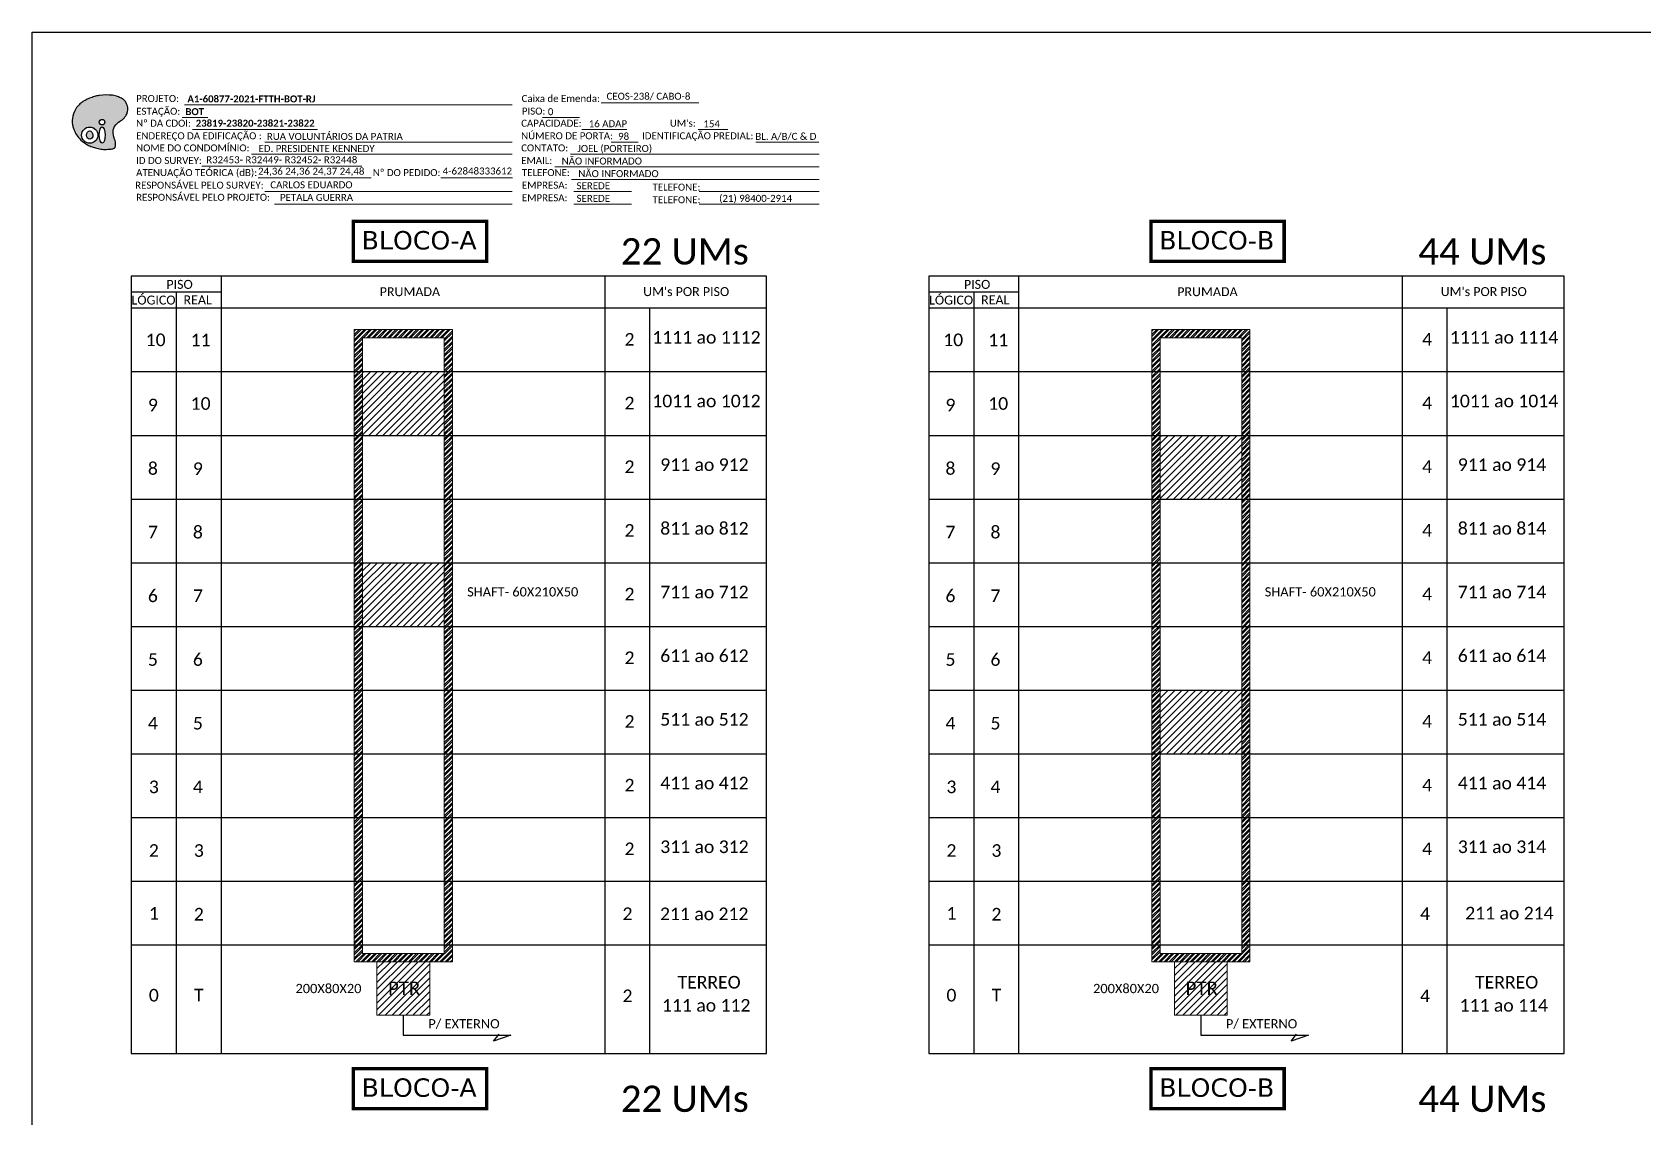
# Model space of a CAD drawing. Extents: x -4 to 1779, y 1 to 598.
# Drawn here: x 937.5 to 1351.9, y 318.5 to 597.6 of the extents above; entities that cross this region are included whole.
import ezdxf
from ezdxf.enums import TextEntityAlignment as Align

# ---------------------------------------------------------------- set-up
doc = ezdxf.new("R2010")
doc.units = 0
doc.layers.add('CAP a instalar', color=1, linetype='Continuous')
doc.layers.add('label_cabos', color=7, linetype='Continuous')
doc.styles.add('siredit', font='verdana.ttf')
doc.styles.add('WMF-Calibri0', font='calibri.ttf')
doc.styles.add('WMF-Calibri1', font='calibrib.ttf')

# ---------------------------------------------------------------- blocks, each defined once
blk = doc.blocks.new('OI')
h = blk.add_hatch(color=40)
edge = h.paths.add_edge_path()
edge.add_spline(control_points=[(4.35, -0.67), (3.92, -0.99), (3.26, -1.5), (2.81, -2.59), (2.9, -3.5), (3.06, -4.27), (3.31, -4.85), (3.37, -5.39), (3.4, -5.88), (3.2, -6.4), (2.54, -6.61), (1.65, -6.63), (0.55, -6.67), (-0.56, -6.42), (-1.61, -6.14), (-2.77, -5.61), (-3.92, -4.77), (-4.89, -3.7), (-5.34, -2.65), (-5.6, -1.94), (-5.85, -0.96), (-5.71, 0.47), (-5.1, 2.02), (-4.14, 3.02), (-3.3, 3.61), (-2.37, 4.16), (-1.36, 4.44), (-0.56, 4.7), (0.79, 4.85), (2.24, 4.97), (3.79, 4.57), (4.67, 4.21), (5.44, 3.65), (5.76, 2.99), (6.03, 2.21), (6.01, 1.46), (5.72, 0.64), (5.31, 0.08), (4.88, -0.38), (4.51, -0.55), (4.35, -0.67)], knot_values=[0, 0, 0, 0, 1.60434, 2.417191, 3.427595, 4.282808, 4.776746, 5.304182, 5.888771, 6.258406, 6.858137, 7.79129, 8.986195, 10.124242, 11.187857, 12.242908, 13.953784, 15.414161, 16.515391, 17.349188, 17.675853, 19.552021, 21.515531, 22.568638, 23.63245, 24.621084, 25.782718, 26.745347, 27.142653, 29.870543, 31.004649, 31.921532, 32.709589, 33.801391, 34.042471, 35.192333, 35.971461, 36.628871, 37.254359, 37.836911, 37.836911, 37.836911, 37.836911], degree=3, periodic=0)
h.paths.add_polyline_path([(1.13, -0.87, -1), (-0.04, -0.87, -1)], flags=16)
edge = h.paths.add_edge_path(flags=16)
edge.add_ellipse((0.56, -3.59), major_axis=(-0.02, 1.71), ratio=0.361305, start_angle=0, end_angle=360)
h.paths.add_polyline_path([(-0.36, -3.62, -1), (-3.8, -3.62, -1)], flags=16)
edge = h.paths.add_edge_path(flags=0)
edge.add_ellipse((-2.08, -3.62), major_axis=(0, 0.885), ratio=0.758294, start_angle=0, end_angle=360)
at = {"color": 40}
for centre, radius in [((-2.08, -3.62), 1.72), ((0.54, -0.87), 0.587)]:
    blk.add_circle(centre, radius, dxfattribs=at)
blk.add_ellipse((-2.08, -3.62), major_axis=(0, 0.885), ratio=0.758294, start_param=-3.141592653589792, end_param=3.141592653589792, dxfattribs=at)
blk.add_ellipse((0.56, -3.59), major_axis=(-0.02, 1.71), ratio=0.361305, dxfattribs=at)
at = {"color": 40, "start_tangent": (-0.800898, -0.598801), "end_tangent": (-0.800898, -0.598801)}
blk.add_spline([(4.35, -0.67), (3.2, -1.78), (2.9, -2.54), (2.92, -3.55), (3.12, -4.38), (3.28, -4.85), (3.37, -5.37), (3.35, -5.95), (3.2, -6.29), (2.66, -6.55), (1.73, -6.63), (0.54, -6.62), (-0.58, -6.41), (-1.6, -6.11), (-2.56, -5.67), (-3.95, -4.67), (-4.89, -3.56), (-5.37, -2.56), (-5.64, -1.78), (-5.72, -1.46), (-5.63, 0.42), (-4.84, 2.22), (-4.13, 2.99), (-3.27, 3.62), (-2.4, 4.09), (-1.3, 4.47), (-0.37, 4.72), (0.02, 4.77), (2.75, 4.8), (3.85, 4.53), (4.69, 4.16), (5.31, 3.68), (5.85, 2.73), (5.93, 2.5), (5.94, 1.35), (5.67, 0.62), (5.29, 0.08), (4.84, -0.36), (4.35, -0.67)], degree=3, dxfattribs=at)

msp = doc.modelspace()

# ---------------------------------------------------------------- hatches: boundary and pattern name
h = msp.add_hatch()
h.set_pattern_fill('ANSI32', color=3, scale=0.1)
h.set_pattern_definition([(45, (-6604.2913, 2682.7551), (-0.67351921, 0.67351921), []), (45, (-6603.8423, 2682.7551), (-0.67351921, 0.67351921), [])])
h.paths.add_polyline_path([(1045.55, 521.1), (1020.35, 521.1), (1020.35, 358.6), (1045.55, 358.6)])
h.paths.add_polyline_path([(1022.46, 518.99), (1043.44, 518.99), (1043.44, 360.71), (1022.46, 360.71)], flags=16)
h = msp.add_hatch()
h.set_pattern_fill('ANSI32', color=3, scale=0.1)
h.set_pattern_definition([(45, (-6399.2109, 2682.7551), (-0.67351921, 0.67351921), []), (45, (-6398.7619, 2682.7551), (-0.67351921, 0.67351921), [])])
h.paths.add_polyline_path([(1250.63, 521.1), (1225.43, 521.1), (1225.43, 358.6), (1250.63, 358.6)])
h.paths.add_polyline_path([(1227.54, 518.99), (1248.52, 518.99), (1248.52, 360.71), (1227.54, 360.71)], flags=16)
h = msp.add_hatch()
h.set_pattern_fill('ANSI31', color=1, scale=10, style=0)
h.set_pattern_definition([(45, (418.2469, 112.5771), (-0.8838835, 0.8838835), [])])
h.paths.add_polyline_path([(1043.44, 510.3), (1022.46, 510.3), (1022.46, 493.93), (1043.44, 493.93)])
h.paths.add_polyline_path([(1041.75, 500.89), (1041.75, 506.04)], flags=16)
h = msp.add_hatch()
h.set_pattern_fill('ANSI31', color=1, scale=10, style=0)
h.set_pattern_definition([(45, (623.3273, 96.2052), (-0.8838835, 0.8838835), [])])
h.paths.add_polyline_path([(1248.52, 493.93), (1227.54, 493.93), (1227.54, 477.55), (1248.52, 477.55)])
h.paths.add_polyline_path([(1246.83, 484.52), (1246.83, 489.67)], flags=16)
h = msp.add_hatch()
h.set_pattern_fill('ANSI31', color=1, scale=10, style=0)
h.set_pattern_definition([(45, (418.2469, 63.4615), (-0.8838835, 0.8838835), [])])
h.paths.add_polyline_path([(1043.44, 461.18), (1022.46, 461.18), (1022.46, 444.81), (1043.44, 444.81)])
h.paths.add_polyline_path([(1041.75, 451.78), (1041.75, 456.93)], flags=16)
h = msp.add_hatch()
h.set_pattern_fill('ANSI31', color=1, scale=10, style=0)
h.set_pattern_definition([(45, (623.3273, 30.7177), (-0.8838835, 0.8838835), [])])
h.paths.add_polyline_path([(1248.52, 428.44), (1227.54, 428.44), (1227.54, 412.07), (1248.52, 412.07)])
h.paths.add_polyline_path([(1246.83, 419.03), (1246.83, 424.18)], flags=16)
h = msp.add_hatch()
h.set_pattern_fill('ANSI31', color=1, scale=10, style=0)
h.set_pattern_definition([(45, (414.5416, -39.1219), (-0.8838835, 0.8838835), [])])
h.paths.add_polyline_path([(1026.16, 344.84), (1039.73, 344.84), (1039.73, 358.6), (1026.16, 358.6)])
h.paths.add_polyline_path([(1028.16, 349.2), (1038.25, 349.2), (1038.25, 354.34), (1028.16, 354.34)], flags=24)
h = msp.add_hatch()
h.set_pattern_fill('ANSI31', color=1, scale=10, style=0)
h.set_pattern_definition([(45, (619.622, -39.1219), (-0.8838835, 0.8838835), [])])
h.paths.add_polyline_path([(1231.24, 344.84), (1244.81, 344.84), (1244.81, 358.6), (1231.24, 358.6)])
h.paths.add_polyline_path([(1233.24, 349.2), (1243.33, 349.2), (1243.33, 354.34), (1233.24, 354.34)], flags=24)

# ---------------------------------------------------------------- linework, layer by layer
at = {"color": 7}
msp.add_lwpolyline([(937.53, 597.56), (1778.53, 597.56), (1778.53, 3.56), (937.53, 3.56)], close=True, dxfattribs=at)
at = {"color": 7, "lineweight": 0}
for points in [[(976.64, 578.88), (1060.97, 578.88)], [(1083.81, 579.37), (1108.95, 579.37)], [(976.12, 575.6), (982.67, 575.6)], [(978.78, 572.53), (1010.89, 572.53)], [(1068.77, 575.65), (1078.25, 575.65)], [(1078.82, 572.53), (1090.44, 572.53)], [(1108.76, 572.53), (1116.43, 572.53)], [(997.35, 569.3), (1060.97, 569.3)], [(1086.4, 569.3), (1093.35, 569.3)], [(1123.58, 569.3), (1139.83, 569.3)], [(993.94, 566.18), (1060.97, 566.18)], [(1075.93, 566.18), (1139.86, 566.18)], [(981.1, 563.12), (1022.29, 563.12)], [(995.64, 560.15), (1024.68, 560.15)], [(1042.57, 560.15), (1061, 560.15)], [(1071.9, 562.95), (1139.86, 562.95)], [(1076.18, 559.71), (1139.86, 559.71)], [(997.35, 556.6), (1060.97, 556.6)], [(1076.79, 556.6), (1091.59, 556.6)], [(1109.03, 556.6), (1139.86, 556.6)], [(999.84, 553.36), (1060.97, 553.36)], [(1076.79, 553.36), (1091.59, 553.36)], [(1109.06, 553.36), (1139.86, 553.36)]]:
    msp.add_lwpolyline(points, dxfattribs=at)
at = {"color": 0}
for points in [[(1126.32, 534.89), (963.01, 534.89)], [(1331.4, 534.89), (1168.09, 534.89)], [(986.16, 530.78), (963.01, 530.78)], [(1191.24, 530.78), (1168.09, 530.78)]]:
    msp.add_lwpolyline(points, dxfattribs=at)
for points in [[(963.01, 534.89), (963.01, 335), (1126.32, 335), (1126.32, 534.89)], [(986.16, 335), (986.16, 534.89)], [(1084.73, 534.89), (1084.73, 335)], [(1168.09, 534.89), (1168.09, 335), (1331.4, 335), (1331.4, 534.89)], [(1191.24, 335), (1191.24, 534.89)], [(1289.81, 534.89), (1289.81, 335)], [(974.58, 530.78), (974.58, 335)], [(1179.66, 530.78), (1179.66, 335)], [(963.01, 526.67), (1126.32, 526.67)], [(1096.31, 335), (1096.31, 526.67)], [(1168.09, 526.67), (1331.4, 526.67)], [(1301.39, 335), (1301.39, 526.67)], [(963.01, 510.3), (1126.32, 510.3)], [(1168.09, 510.3), (1331.4, 510.3)], [(963.01, 493.93), (1126.32, 493.93)], [(1168.09, 493.93), (1331.4, 493.93)], [(963.01, 477.55), (1126.32, 477.55)], [(1168.09, 477.55), (1331.4, 477.55)], [(963.01, 461.18), (1126.32, 461.18)], [(1168.09, 461.18), (1331.4, 461.18)], [(963.01, 444.81), (1126.32, 444.81)], [(1168.09, 444.81), (1331.4, 444.81)], [(963.01, 428.44), (1126.32, 428.44)], [(1168.09, 428.44), (1331.4, 428.44)], [(963.01, 412.07), (1126.32, 412.07)], [(1168.09, 412.07), (1331.4, 412.07)], [(963.01, 395.7), (1126.32, 395.7)], [(1168.09, 395.7), (1331.4, 395.7)], [(963.01, 379.32), (1126.32, 379.32)], [(1168.09, 379.32), (1331.4, 379.32)], [(963.01, 362.95), (1126.32, 362.95)], [(1168.09, 362.95), (1331.4, 362.95)]]:
    msp.add_lwpolyline(points)
at = {"color": 2, "lineweight": 0}
for points in [[(1020.35, 521.1), (1045.55, 521.1), (1045.55, 358.6), (1020.35, 358.6)], [(1022.46, 518.99), (1043.44, 518.99), (1043.44, 360.71), (1022.46, 360.71)], [(1225.43, 521.1), (1250.63, 521.1), (1250.63, 358.6), (1225.43, 358.6)], [(1227.54, 518.99), (1248.52, 518.99), (1248.52, 360.71), (1227.54, 360.71)]]:
    msp.add_lwpolyline(points, close=True, dxfattribs=at)
at = {"color": 1, "lineweight": 0}
for points in [[(1026.16, 358.6), (1039.73, 358.6), (1039.73, 344.84), (1026.16, 344.84)], [(1231.24, 358.6), (1244.81, 358.6), (1244.81, 344.84), (1231.24, 344.84)]]:
    msp.add_lwpolyline(points, close=True, dxfattribs=at)
at = {"color": 1}
for points in [[(1032.95, 344.84), (1032.95, 339.73), (1060.58, 339.73)], [(1238.03, 344.84), (1238.03, 339.73), (1265.66, 339.73)], [(1056.16, 338.14), (1057.57, 339.97)], [(1261.24, 338.14), (1262.65, 339.97)], [(1060.58, 339.73), (1056.16, 338.14)], [(1265.66, 339.73), (1261.24, 338.14)]]:
    msp.add_lwpolyline(points, dxfattribs=at)
at = {"layer": 'CAP a instalar', "color": 7, "linetype": 'Continuous', "ltscale": 5, "const_width": 0.876}
for points in [[(1020.12, 548.95), (1054.36, 548.94), (1054.36, 538.65), (1020.11, 538.66)], [(1225.2, 548.95), (1259.44, 548.94), (1259.44, 538.65), (1225.19, 538.66)], [(1020.12, 331.11), (1054.36, 331.09), (1054.36, 320.8), (1020.11, 320.82)], [(1225.2, 331.11), (1259.44, 331.09), (1259.44, 320.8), (1225.19, 320.82)]]:
    msp.add_lwpolyline(points, close=True, dxfattribs=at)

# ---------------------------------------------------------------- block references
at = {"color": 7, "xscale": 1.213923925163967, "yscale": 1.213923925163967, "zscale": 1.213923925163967, "rotation": 0.1532896023949059}
msp.add_blockref('OI', (954.83, 575.51), dxfattribs=at)

# ---------------------------------------------------------------- texts
at = {"color": 7, "lineweight": 0, "style": 'WMF-Calibri0'}
for s, height, p in [('PROJETO:', 1.793, (964.24, 579.63)), ('Caixa de Emenda:', 1.7927, (1063.36, 579.63)), ('ESTAÇÃO:', 1.793, (964.24, 576.35)), ('PISO:', 1.793, (1063.43, 576.39)), ('Nº DA CDOI:', 1.7927, (964.24, 573.28)), ('ENDEREÇO DA EDIFICAÇÃO :', 1.7927, (964.24, 570.04)), ('CAPACIDADE:', 1.7927, (1063.25, 573.28)), ('NÚMERO DE PORTA:', 1.7927, (1063.25, 570.04)), ('IDENTIFICAÇÃO PREDIAL:', 1.7927, (1094.33, 570.04)), ("UM's:", 1.793, (1101.49, 573.28)), ('NOME DO CONDOMÍNIO:', 1.7927, (964.24, 566.93)), ('CONTATO:', 1.793, (1063.25, 566.93)), ('ID DO SURVEY:', 1.7927, (964.24, 563.69)), ('EMAIL:', 1.793, (1063.25, 563.69)), ('RESPONSÁVEL PELO SURVEY:', 1.7927, (964, 557.35)), ('ATENUAÇÃO TEÓRICA (dB):', 1.7927, (964.24, 560.58)), ('Nº DO PEDIDO:', 1.7927, (1025.11, 560.58)), ('TELEFONE:', 1.793, (1063.43, 560.58)), ('RESPONSÁVEL PELO PROJETO:', 1.7927, (964.24, 554.23)), ('EMPRESA:', 1.793, (1063.43, 557.35)), ('EMPRESA:', 1.793, (1063.43, 554.11)), ('TELEFONE:', 1.793, (1097.02, 556.84)), ('TELEFONE:', 1.793, (1097.02, 553.6))]:
    msp.add_text(s, height=height, dxfattribs=at).set_placement(p)
at = {"color": 7}
for s, height, style, p in [('A1-60877-2021-FTTH-BOT-RJ', 1.7927, 'WMF-Calibri1', (977.43, 579.53)), ('CEOS-238/ CABO-8', 1.7927, 'WMF-Calibri0', (1085.21, 580.21)), ('BOT', 1.793, 'WMF-Calibri1', (976.92, 576.25)), ('0', 1.79, 'WMF-Calibri0', (1070.12, 576.24)), ('RUA VOLUNTÁRIOS DA PATRIA', 1.7927, 'WMF-Calibri0', (997.86, 569.88)), (' 16 ADAP', 1.793, 'WMF-Calibri0', (1079.99, 573.15)), ('154', 1.793, 'WMF-Calibri0', (1110.11, 573.13)), ('ED. PRESIDENTE KENNEDY', 1.7927, 'WMF-Calibri0', (995.72, 566.78)), ('JOEL (PORTEIRO)', 1.7927, 'WMF-Calibri0', (1077.71, 566.78)), ('98', 1.793, 'WMF-Calibri0', (1088.18, 569.9)), ('BL. A/B/C & D', 1.7927, 'WMF-Calibri0', (1123.47, 569.9)), ('R32453- R32449- R32452- R32448', 1.7927, 'WMF-Calibri0', (982.26, 563.87)), ('NÃO INFORMADO', 1.7927, 'WMF-Calibri0', (1073.67, 563.55)), ('24,36 24,36 24,37 24,48', 1.7927, 'WMF-Calibri0', (995.6, 560.93)), ('4-62848333612', 1.7927, 'WMF-Calibri0', (1043.06, 560.99)), ('NÃO INFORMADO', 1.7927, 'WMF-Calibri0', (1077.96, 560.31)), ('CARLOS EDUARDO', 1.7927, 'WMF-Calibri0', (998.75, 557.44)), ('PETALA GUERRA', 1.7927, 'WMF-Calibri0', (1001.24, 554.2)), ('SEREDE', 1.793, 'WMF-Calibri0', (1077.49, 557.2)), ('SEREDE', 1.793, 'WMF-Calibri0', (1077.49, 553.96)), ('(21) 98400-2914', 1.7927, 'WMF-Calibri0', (1114.16, 553.96)), ('22 UMs', 6.753, 'WMF-Calibri0', (1088.86, 537.85)), ('44 UMs', 6.753, 'WMF-Calibri0', (1293.94, 537.85)), ('1111 ao 1112', 3.24, 'WMF-Calibri0', (1096.98, 517.51)), ('1111 ao 1114', 3.24, 'WMF-Calibri0', (1302.06, 517.51)), ('1011 ao 1012', 3.24, 'WMF-Calibri0', (1096.98, 501.14)), ('1011 ao 1014', 3.24, 'WMF-Calibri0', (1302.06, 501.14)), ('911 ao 912', 3.24, 'WMF-Calibri0', (1099.01, 484.77)), ('911 ao 914', 3.24, 'WMF-Calibri0', (1304.09, 484.77)), ('811 ao 812', 3.24, 'WMF-Calibri0', (1099.01, 468.4)), ('811 ao 814', 3.24, 'WMF-Calibri0', (1304.09, 468.4)), ('SHAFT- 60X210X50', 2.3729, 'WMF-Calibri0', (1049.36, 452.51)), ('711 ao 712', 3.24, 'WMF-Calibri0', (1099.01, 452.02)), ('SHAFT- 60X210X50', 2.3729, 'WMF-Calibri0', (1254.44, 452.51)), ('711 ao 714', 3.24, 'WMF-Calibri0', (1304.09, 452.02)), ('611 ao 612', 3.24, 'WMF-Calibri0', (1099.01, 435.65)), ('611 ao 614', 3.24, 'WMF-Calibri0', (1304.09, 435.65)), ('511 ao 512', 3.24, 'WMF-Calibri0', (1099.01, 419.28)), ('511 ao 514', 3.24, 'WMF-Calibri0', (1304.09, 419.28)), ('411 ao 412', 3.24, 'WMF-Calibri0', (1099.01, 402.91)), ('411 ao 414', 3.24, 'WMF-Calibri0', (1304.09, 402.91)), ('311 ao 312', 3.24, 'WMF-Calibri0', (1099.01, 386.54)), ('311 ao 314', 3.24, 'WMF-Calibri0', (1304.09, 386.54)), ('211 ao 212', 3.24, 'WMF-Calibri0', (1098.95, 369.29)), ('211 ao 214', 3.24, 'WMF-Calibri0', (1305.99, 369.48)), ('200X80X20', 2.373, 'WMF-Calibri0', (1005.22, 350.53)), ('PTR', 3.433, 'WMF-Calibri0', (1029.02, 350.07)), ('TERREO', 3.24, 'WMF-Calibri0', (1103.47, 351.71)), ('200X80X20', 2.373, 'WMF-Calibri0', (1210.3, 350.53)), ('PTR', 3.433, 'WMF-Calibri0', (1234.1, 350.07)), ('TERREO', 3.24, 'WMF-Calibri0', (1308.55, 351.71)), ('111 ao 112', 3.24, 'WMF-Calibri0', (1099.47, 345.77)), ('111 ao 114', 3.24, 'WMF-Calibri0', (1304.55, 345.77)), ('P/ EXTERNO', 2.373, 'WMF-Calibri0', (1039.37, 341.47)), ('P/ EXTERNO', 2.373, 'WMF-Calibri0', (1244.45, 341.47)), ('22 UMs', 6.753, 'WMF-Calibri0', (1088.86, 320)), ('44 UMs', 6.753, 'WMF-Calibri0', (1293.94, 320))]:
    msp.add_text(s, height=height, dxfattribs=dict(at, style=style)).set_placement(p)
at = {"color": 7, "style": 'WMF-Calibri1'}
msp.add_text('23819-23820-23821-23822', height=1.7927, dxfattribs=at).set_placement((994.86, 573.28), align=Align.CENTER)
at = {"color": 0, "style": 'WMF-Calibri0'}
for s, p in [('  LÓGICO', (961.43, 527.56)), ('     PISO', (967.97, 531.59)), ('PRUMADA', (1026.88, 529.71)), ("UM's POR PISO", (1094.62, 529.73)), ('  LÓGICO', (1166.51, 527.56)), ('     PISO', (1173.05, 531.59)), ('PRUMADA', (1231.96, 529.71)), ("UM's POR PISO", (1299.7, 529.73)), ('    REAL', (973.19, 527.62)), ('    REAL', (1178.27, 527.62))]:
    msp.add_text(s, height=2.3, dxfattribs=at).set_placement(p)
at = {"color": 7, "style": 'WMF-Calibri0'}
for s, p in [('10', (969.26, 518.48)), ('11', (980.83, 518.44)), ('10', (1174.34, 518.48)), ('11', (1185.91, 518.44)), ('10', (980.83, 502.11)), ('10', (1185.91, 502.11))]:
    msp.add_text(s, height=3.24, dxfattribs=at).set_placement(p, align=Align.MIDDLE_CENTER)
for tag, flags, p in [('2', 4, (1091.11, 518.6)), ('4', 4, (1296.19, 518.6)), ('9', 4, (968.55, 501.72)), ('2', 4, (1091.11, 502.23)), ('9', 4, (1173.63, 501.72)), ('4', 4, (1296.19, 502.23)), ('8', 4, (968.55, 485.42)), ('9', 4, (980.12, 485.35)), ('2', 4, (1091.11, 485.85)), ('8', 4, (1173.63, 485.42)), ('9', 4, (1185.2, 485.35)), ('4', 4, (1296.19, 485.85)), ('7', 4, (968.55, 469.05)), ('8', 4, (980.12, 469.05)), ('2', 4, (1091.11, 469.48)), ('7', 4, (1173.63, 469.05)), ('8', 4, (1185.2, 469.05)), ('4', 4, (1296.19, 469.48)), ('6', 4, (968.55, 452.68)), ('7', 4, (980.12, 452.68)), ('2', 4, (1091.11, 453.11)), ('6', 4, (1173.63, 452.68)), ('7', 4, (1185.2, 452.68)), ('4', 4, (1296.19, 453.11)), ('5', 4, (968.55, 436.3)), ('6', 4, (980.12, 436.3)), ('2', 4, (1091.11, 436.74)), ('5', 4, (1173.63, 436.3)), ('6', 4, (1185.2, 436.3)), ('4', 4, (1296.19, 436.74)), ('4', 4, (968.55, 419.93)), ('5', 4, (980.12, 419.93)), ('2', 4, (1091.11, 420.37)), ('4', 4, (1173.63, 419.93)), ('5', 4, (1185.2, 419.93)), ('4', 4, (1296.19, 420.37)), ('3', 4, (968.8, 403.56)), ('4', 4, (980.12, 403.56)), ('2', 4, (1091.11, 404)), ('3', 4, (1173.88, 403.56)), ('4', 4, (1185.2, 403.56)), ('4', 4, (1296.19, 404)), ('2', 4, (968.8, 387.19)), ('3', 4, (980.37, 387.19)), ('2', 4, (1091.11, 387.62)), ('2', 4, (1173.88, 387.19)), ('3', 4, (1185.45, 387.19)), ('4', 4, (1296.19, 387.62)), ('1', 4, (968.8, 371.06)), ('2', 4, (980.37, 370.82)), ('2', 4, (1090.59, 370.94)), ('1', 4, (1173.88, 371.06)), ('2', 4, (1185.45, 370.82)), ('4', 4, (1295.67, 370.94)), ('0', 4, (968.8, 350)), ('T', 12, (980.37, 350.04)), ('2', 4, (1090.59, 349.83)), ('0', 4, (1173.88, 350)), ('T', 12, (1185.45, 350.04)), ('4', 4, (1295.67, 349.83))]:
    msp.add_attdef(tag, text='XX', height=3.24, dxfattribs=dict(at, flags=flags)).set_placement(p, align=Align.MIDDLE_CENTER)
at = {"layer": 'label_cabos', "color": 7, "style": 'siredit'}
for s, p in [('BLOCO-A', (1022.23, 541.73, 28)), ('BLOCO-B', (1227.31, 541.73, 28)), ('BLOCO-A', (1022.23, 323.89, 28)), ('BLOCO-B', (1227.31, 323.89, 28))]:
    msp.add_text(s, height=4.727, rotation=359.9611, dxfattribs=at).set_placement(p)

doc.saveas('drawing.dxf')
